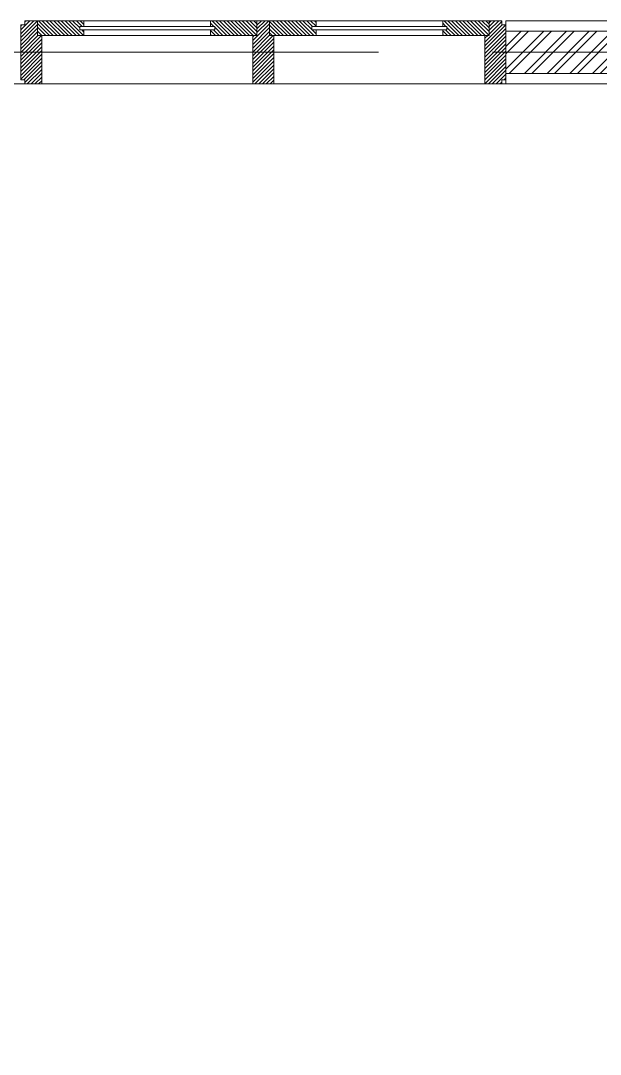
# Model space of a CAD drawing. Header units: millimetres. Extents: x -280308 to 6402717, y -14 to 2073074.
# Drawn here: x -2567 to -1194, y 496398 to 498848 of the extents above; entities that cross this region are included whole.
import ezdxf
from ezdxf.enums import TextEntityAlignment as Align

# ---------------------------------------------------------------- set-up
doc = ezdxf.new("R2010")
doc.units = ezdxf.units.MM
doc.linetypes.add('ACAD_ISO08W100', pattern=[36, 24, -3, 6, -3])
doc.linetypes.add('DASHED2', pattern=[0.375, 0.25, -0.125])
doc.layers.get('0').update_dxf_attribs({"lineweight": 0})
for name, color, linetype, lineweight in [('_Door & Window', 1, 'Continuous', 0), ('A-ALINE-3', 111, 'Continuous', 15), ('A-ALINE-6', 117, 'Continuous', 9), ('A-ANNOTATION', 144, 'Continuous', 0), ('A-Furn', 250, 'Continuous', 0), ('A-FURN-EQPM', 177, 'Continuous', 0)]:
    doc.layers.add(name, color=color, linetype=linetype, lineweight=lineweight)
doc.layers.add('A-FILL-1', color=7, linetype='Continuous', lineweight=0, true_color=0x454545)
doc.layers.add('A-TEXT', color=254, linetype='Continuous')
doc.styles.get("Standard").update_dxf_attribs({"font": 'arial.ttf'})
pattern_1 = [(315, (-30281.9954, -3445.239), (4.490128, 4.490128), [])]
pattern_2 = [(315, (-30681.9954, -2840.6916), (4.490128, 4.490128), [])]

# ---------------------------------------------------------------- blocks, each defined once
blk = doc.blocks.new('A$C68449458')
at = {"layer": 'A-Furn'}
h = blk.add_hatch(dxfattribs=at)
h.set_pattern_fill('ANSI31', color=256, scale=2, angle=540, style=0)
h.set_pattern_definition([(225, (-3223.3206, 30765.815), (4.490128, -4.490128), [])])
h.paths.add_polyline_path([(-565, 0), (-565, 10), (-575, 10), (-575, 140), (-565, 140), (-565, 150), (-535, 150), (-535, 115), (-525, 115), (-525, 0)])
h = blk.add_hatch(dxfattribs=at)
h.set_pattern_fill('ANSI31', color=256, scale=2, angle=630, style=0)
h.set_pattern_definition(pattern_1)
h.paths.add_polyline_path([(-535, 150), (-425, 150), (-425, 136.5), (-435, 136.5), (-435, 128.5), (-425, 128.5), (-425, 115), (-535, 115)])
h = blk.add_hatch(dxfattribs=at)
h.set_pattern_fill('ANSI31', color=256, scale=2, angle=630, style=0)
h.set_pattern_definition(pattern_2)
h.paths.add_polyline_path([(-15, 150), (-125, 150), (-125, 136.5), (-115, 136.5), (-115, 128.5), (-125, 128.5), (-125, 115), (-15, 115)])
h = blk.add_hatch(dxfattribs=at)
h.set_pattern_fill('ANSI31', color=256, scale=2, angle=540, style=0)
h.set_pattern_definition([(225, (-246547.3637, -152669.671), (4.49012806, -4.49012806), [])])
h.paths.add_polyline_path([(-25, 0), (25, 0), (25, 115), (15, 115), (15, 150), (-15, 150), (-15, 115), (-25, 115)])
h = blk.add_hatch(dxfattribs=at)
h.set_pattern_fill('ANSI31', color=256, scale=2, angle=630, style=0)
h.set_pattern_definition(pattern_2)
h.paths.add_polyline_path([(15, 150), (125, 150), (125, 136.5), (115, 136.5), (115, 128.5), (125, 128.5), (125, 115), (15, 115)])
h = blk.add_hatch(dxfattribs=at)
h.set_pattern_fill('ANSI31', color=256, scale=2, angle=630, style=0)
h.set_pattern_definition(pattern_1)
h.paths.add_polyline_path([(535, 150), (425, 150), (425, 136.5), (435, 136.5), (435, 128.5), (425, 128.5), (425, 115), (535, 115)])
h = blk.add_hatch(dxfattribs=at)
h.set_pattern_fill('ANSI31', color=256, scale=2, angle=540, style=0)
h.set_pattern_definition([(225, (-3073.3206, 30765.815), (4.490128, -4.490128), [])])
h.paths.add_polyline_path([(565, 0), (565, 10), (575, 10), (575, 140), (565, 140), (565, 150), (535, 150), (535, 115), (525, 115), (525, 0)])
at = {"layer": '_Door & Window'}
for points in [[(-565, 0), (-565, 10), (-575, 10), (-575, 140), (-565, 140), (-565, 150), (-535, 150), (-535, 115), (-525, 115), (-525, 0), (-565, 0)], [(-535, 150), (-425, 150), (-425, 136.5), (-435, 136.5), (-435, 128.5), (-425, 128.5), (-425, 115), (-535, 115), (-535, 150)], [(-15, 150), (-125, 150), (-125, 136.5), (-115, 136.5), (-115, 128.5), (-125, 128.5), (-125, 115), (-15, 115), (-15, 150)], [(-25, 0), (25, 0), (25, 115), (15, 115), (15, 150), (-15, 150), (-15, 115), (-25, 115), (-25, 0)], [(15, 150), (125, 150), (125, 136.5), (115, 136.5), (115, 128.5), (125, 128.5), (125, 115), (15, 115), (15, 150)], [(535, 150), (425, 150), (425, 136.5), (435, 136.5), (435, 128.5), (425, 128.5), (425, 115), (535, 115), (535, 150)], [(565, 0), (565, 10), (575, 10), (575, 140), (565, 140), (565, 150), (535, 150), (535, 115), (525, 115), (525, 0), (565, 0)]]:
    blk.add_lwpolyline(points, dxfattribs=at)
for points in [[(-15, 150), (-15, 115), (-535, 115), (-535, 150)], [(15, 150), (15, 115), (535, 115), (535, 150)], [(-525, 0), (-25, 0), (-25, 115), (-525, 115)], [(25, 0), (525, 0), (525, 115), (25, 115)]]:
    blk.add_lwpolyline(points, close=True, dxfattribs=at)
at = {"layer": 'A-Furn', "color": 4, "true_color": 0x00e5ff}
for points in [[(-435, 136.5), (-115, 136.5), (-115, 128.5), (-435, 128.5)], [(435, 136.5), (115, 136.5), (115, 128.5), (435, 128.5)]]:
    blk.add_lwpolyline(points, close=True, dxfattribs=at)
blk = doc.blocks.new('A$C286adef0')
at = {"layer": 'A-FILL-1', "ltscale": 0.25}
h = blk.add_hatch(dxfattribs=at)
h.set_pattern_fill('ANSI32', color=256, scale=4, angle=180)
h.set_pattern_definition([(225, (-254914.15, -218108.79), (26.9407684, -26.9407684), []), (225, (-254932.112, -218108.79), (26.9407684, -26.9407684), [])])
h.paths.add_polyline_path([(44597.8, -1622), (54097.8, -1622), (54097.8, -1722), (44597.8, -1722)])
at = {"color": 0, "linetype": 'DASHED2', "lineweight": -2, "ltscale": 6}
blk.add_lwpolyline([(47197.8, -4622), (43197.8, -4622), (43197.8, -1747), (47197.8, -1747)], close=True, dxfattribs=at)
at = {"layer": 'A-ALINE-3', "linetype": 'Continuous'}
blk.add_lwpolyline([(44597.8, -1622), (54097.8, -1622), (54097.8, -1722), (44597.8, -1722)], close=True, dxfattribs=at)
at = {"layer": 'A-ALINE-6'}
blk.add_lwpolyline([(44597.8, -1597), (54097.8, -1597), (54097.8, -1747), (44597.8, -1747)], close=True, dxfattribs=at)
at = {"layer": 'A-FURN-EQPM', "color": 0, "linetype": 'ByBlock', "lineweight": -2, "ltscale": 0.25}
blk.add_blockref('A$C68449458', (44022.8, -1747), dxfattribs=at)
blk = doc.blocks.new('*U539')
at = {"layer": 'A-ANNOTATION', "linetype": 'ACAD_ISO08W100', "ltscale": 0.25}
blk.add_lwpolyline([(0, -7.6411), (0, -228.3482)], dxfattribs=at)
at = {"layer": 'A-TEXT'}
blk.add_attdef('N', text='', height=0.9, dxfattribs=at).set_placement((0, 2.75), align=Align.MIDDLE_CENTER)
blk = doc.blocks.new('A$Cf37525da')
at = {"color": 124, "xscale": -360.0000000000001, "yscale": 360.0000000000001, "zscale": 360.0000000000001, "rotation": 270}
blk.add_blockref('*U539', (4643.8, 0), dxfattribs=at)
blk = doc.blocks.new('3')
at = {"ltscale": 0.25}
blk.add_blockref('A$C286adef0', (-46014.9, 500445.2), dxfattribs=at)
blk.add_blockref('A$Cf37525da', (22307.9, 498773.3), dxfattribs=at)

msp = doc.modelspace()

# ---------------------------------------------------------------- block references
msp.add_blockref('3', (0, 0))

doc.saveas('drawing.dxf')
